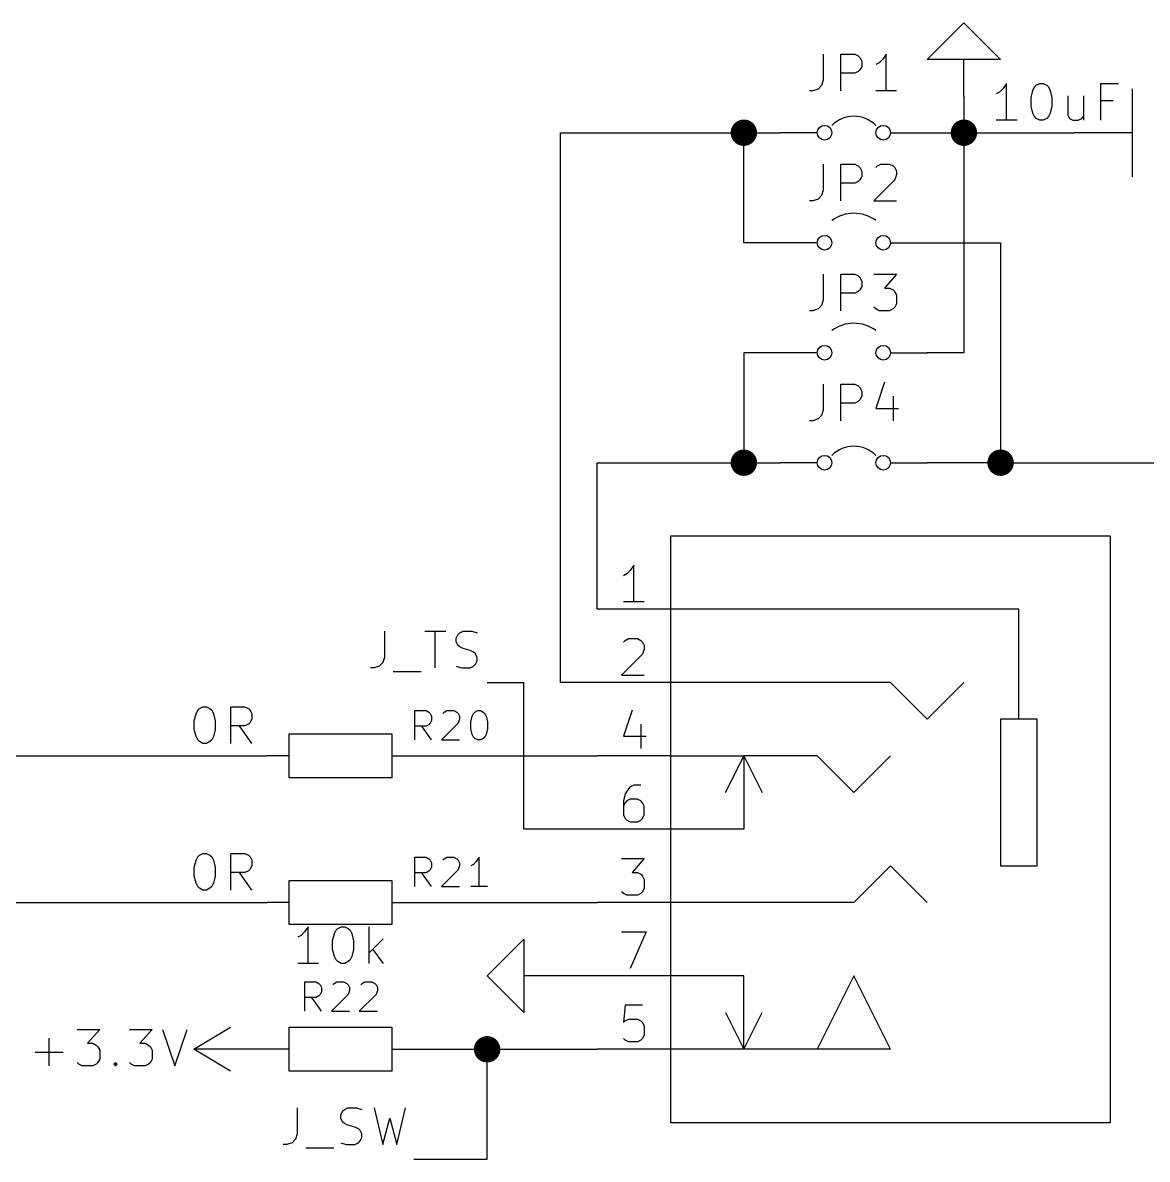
# Model space of a CAD drawing. Header units: inches. Extents: x 0.4 to 16.1, y -11.3 to -0.4.
# Drawn here: x 7.917 to 9.45, y -9.95 to -8.4 of the extents above; entities that cross this region are included whole.
import ezdxf

# ---------------------------------------------------------------- set-up
doc = ezdxf.new("R2010")
doc.units = ezdxf.units.IN
doc.header["$MEASUREMENT"] = 0
for name, color, linetype in [('GREENSIXTYFIVE', 129, 'CONTINUOUS'), ('LIGHTGREEN', 92, 'CONTINUOUS'), ('LIGHTRED', 12, 'CONTINUOUS'), ('RED', 14, 'CONTINUOUS'), ('REDSIX', 19, 'CONTINUOUS'), ('WHITE', 250, 'CONTINUOUS')]:
    doc.layers.add(name, color=color, linetype=linetype)

msp = doc.modelspace()

# ---------------------------------------------------------------- linework, layer by layer
at = {"layer": 'GREENSIXTYFIVE', "linetype": 'CONTINUOUS'}
for p, q in [((9.0083, -8.4428), (9.0083, -8.4785)), ((9.0083, -8.4428), (9.0083, -8.4785)), ((9.0321, -8.4928), (9.0321, -8.4428)), ((9.0321, -8.4428), (9.0512, -8.4428)), ((9.0321, -8.4928), (9.0321, -8.4428)), ((9.0321, -8.4428), (9.0512, -8.4428)), ((9.0512, -8.4428), (9.056, -8.4452)), ((9.0512, -8.4428), (9.056, -8.4452)), ((9.056, -8.4452), (9.0583, -8.4476)), ((9.056, -8.4452), (9.0583, -8.4476)), ((9.094, -8.4428), (9.0893, -8.4499)), ((9.094, -8.4428), (9.0893, -8.4499)), ((9.094, -8.4928), (9.094, -8.4428)), ((9.094, -8.4928), (9.094, -8.4428)), ((9.0583, -8.4476), (9.0607, -8.4523)), ((9.0583, -8.4476), (9.0607, -8.4523)), ((9.0607, -8.4595), (9.0583, -8.4642)), ((9.0607, -8.4595), (9.0583, -8.4642)), ((9.0607, -8.4523), (9.0607, -8.4595)), ((9.0607, -8.4523), (9.0607, -8.4595)), ((9.0845, -8.4547), (9.0798, -8.4571)), ((9.0845, -8.4547), (9.0798, -8.4571)), ((9.0893, -8.4499), (9.0845, -8.4547)), ((9.0893, -8.4499), (9.0845, -8.4547)), ((9.0512, -8.469), (9.0321, -8.469)), ((9.0512, -8.469), (9.0321, -8.469)), ((9.056, -8.4666), (9.0512, -8.469)), ((9.056, -8.4666), (9.0512, -8.469)), ((9.0583, -8.4642), (9.056, -8.4666)), ((9.0583, -8.4642), (9.056, -8.4666)), ((8.994, -8.4928), (8.9893, -8.4928)), ((8.994, -8.4928), (8.9893, -8.4928)), ((9.0012, -8.4904), (8.994, -8.4928)), ((9.0012, -8.4904), (8.994, -8.4928)), ((9.006, -8.4857), (9.0012, -8.4904)), ((9.006, -8.4857), (9.0012, -8.4904)), ((9.0083, -8.4785), (9.006, -8.4857)), ((9.0083, -8.4785), (9.006, -8.4857)), ((9.1083, -8.4928), (9.0798, -8.4928)), ((9.1083, -8.4928), (9.0798, -8.4928)), ((9.2534, -8.4899), (9.2487, -8.4947)), ((9.2534, -8.4899), (9.2487, -8.4947)), ((9.2582, -8.4828), (9.2534, -8.4899)), ((9.2582, -8.4828), (9.2534, -8.4899)), ((9.2582, -8.5328), (9.2582, -8.4828)), ((9.2582, -8.5328), (9.2582, -8.4828)), ((9.2915, -8.5018), (9.2939, -8.4923)), ((9.2915, -8.5018), (9.2939, -8.4923)), ((9.2939, -8.4923), (9.2963, -8.4876)), ((9.2939, -8.4923), (9.2963, -8.4876)), ((9.2963, -8.4876), (9.2987, -8.4852)), ((9.2963, -8.4876), (9.2987, -8.4852)), ((9.2987, -8.4852), (9.3034, -8.4828)), ((9.2987, -8.4852), (9.3034, -8.4828)), ((9.3034, -8.4828), (9.3082, -8.4828)), ((9.3034, -8.4828), (9.3082, -8.4828)), ((9.3082, -8.4828), (9.3129, -8.4852)), ((9.3082, -8.4828), (9.3129, -8.4852)), ((9.3129, -8.4852), (9.3153, -8.4876)), ((9.3129, -8.4852), (9.3153, -8.4876)), ((9.3153, -8.4876), (9.3177, -8.4923)), ((9.3153, -8.4876), (9.3177, -8.4923)), ((9.3177, -8.4923), (9.3201, -8.5018)), ((9.3177, -8.4923), (9.3201, -8.5018)), ((9.3868, -8.5328), (9.3868, -8.4828)), ((9.3868, -8.4828), (9.4106, -8.4828)), ((9.3868, -8.5328), (9.3868, -8.4828)), ((9.3868, -8.4828), (9.4106, -8.4828)), ((9.2487, -8.4947), (9.2439, -8.4971)), ((9.2487, -8.4947), (9.2439, -8.4971)), ((9.2915, -8.5138), (9.2915, -8.5018)), ((9.2915, -8.5138), (9.2915, -8.5018)), ((9.3201, -8.5018), (9.3201, -8.5138)), ((9.3201, -8.5018), (9.3201, -8.5138)), ((9.3415, -8.4995), (9.3415, -8.5257)), ((9.3415, -8.4995), (9.3415, -8.5257)), ((9.3629, -8.4995), (9.3629, -8.5328)), ((9.3629, -8.4995), (9.3629, -8.5328)), ((9.4034, -8.5066), (9.3868, -8.5066)), ((9.4034, -8.5066), (9.3868, -8.5066)), ((9.2939, -8.5233), (9.2915, -8.5138)), ((9.2939, -8.5233), (9.2915, -8.5138)), ((9.2963, -8.528), (9.2939, -8.5233)), ((9.2963, -8.528), (9.2939, -8.5233)), ((9.3177, -8.5233), (9.3153, -8.528)), ((9.3177, -8.5233), (9.3153, -8.528)), ((9.3201, -8.5138), (9.3177, -8.5233)), ((9.3201, -8.5138), (9.3177, -8.5233)), ((9.2725, -8.5328), (9.2439, -8.5328)), ((9.2725, -8.5328), (9.2439, -8.5328)), ((9.2987, -8.5304), (9.2963, -8.528)), ((9.2987, -8.5304), (9.2963, -8.528)), ((9.3034, -8.5328), (9.2987, -8.5304)), ((9.3034, -8.5328), (9.2987, -8.5304)), ((9.3082, -8.5328), (9.3034, -8.5328)), ((9.3082, -8.5328), (9.3034, -8.5328)), ((9.3129, -8.5304), (9.3082, -8.5328)), ((9.3129, -8.5304), (9.3082, -8.5328)), ((9.3153, -8.528), (9.3129, -8.5304)), ((9.3153, -8.528), (9.3129, -8.5304)), ((9.3415, -8.5257), (9.3439, -8.5304)), ((9.3415, -8.5257), (9.3439, -8.5304)), ((9.3439, -8.5304), (9.3487, -8.5328)), ((9.3439, -8.5304), (9.3487, -8.5328)), ((9.3487, -8.5328), (9.3558, -8.5328)), ((9.3487, -8.5328), (9.3558, -8.5328)), ((9.3558, -8.5328), (9.3606, -8.5304)), ((9.3558, -8.5328), (9.3606, -8.5304)), ((9.3606, -8.5304), (9.3629, -8.528)), ((9.3606, -8.5304), (9.3629, -8.528)), ((9.0083, -8.5928), (9.0083, -8.6285)), ((9.0321, -8.6428), (9.0321, -8.5928)), ((9.0321, -8.5928), (9.0512, -8.5928)), ((9.0512, -8.5928), (9.056, -8.5952)), ((9.056, -8.5952), (9.0583, -8.5976)), ((9.0583, -8.5976), (9.0607, -8.6023)), ((9.0607, -8.6023), (9.0607, -8.6095)), ((9.0798, -8.5976), (9.0821, -8.5952)), ((9.0821, -8.5952), (9.0869, -8.5928)), ((9.0869, -8.5928), (9.0988, -8.5928)), ((9.0988, -8.5928), (9.1036, -8.5952)), ((9.1036, -8.5952), (9.106, -8.5976)), ((9.106, -8.5976), (9.1083, -8.6023)), ((9.1083, -8.6023), (9.1083, -8.6071)), ((9.056, -8.6166), (9.0512, -8.619)), ((9.0583, -8.6142), (9.056, -8.6166)), ((9.0607, -8.6095), (9.0583, -8.6142)), ((9.106, -8.6142), (9.0774, -8.6428)), ((9.1083, -8.6071), (9.106, -8.6142)), ((9.0083, -8.6285), (9.006, -8.6357)), ((9.0512, -8.619), (9.0321, -8.619)), ((8.994, -8.6428), (8.9893, -8.6428)), ((9.0012, -8.6404), (8.994, -8.6428)), ((9.006, -8.6357), (9.0012, -8.6404)), ((9.0774, -8.6428), (9.1083, -8.6428)), ((9.0083, -8.7428), (9.0083, -8.7785)), ((9.0321, -8.7928), (9.0321, -8.7428)), ((9.0321, -8.7428), (9.0512, -8.7428)), ((9.0512, -8.7428), (9.056, -8.7452)), ((9.056, -8.7452), (9.0583, -8.7476)), ((9.0583, -8.7476), (9.0607, -8.7523)), ((9.0607, -8.7523), (9.0607, -8.7595)), ((9.0774, -8.7428), (9.1083, -8.7428)), ((9.1083, -8.7428), (9.0917, -8.7619)), ((9.0512, -8.769), (9.0321, -8.769)), ((9.056, -8.7666), (9.0512, -8.769)), ((9.0583, -8.7642), (9.056, -8.7666)), ((9.0607, -8.7595), (9.0583, -8.7642)), ((9.0917, -8.7619), (9.0988, -8.7619)), ((9.0988, -8.7619), (9.1036, -8.7642)), ((9.1036, -8.7642), (9.106, -8.7666)), ((9.106, -8.7666), (9.1083, -8.7714)), ((9.1083, -8.7714), (9.1083, -8.7833)), ((9.006, -8.7857), (9.0012, -8.7904)), ((9.0083, -8.7785), (9.006, -8.7857)), ((9.0798, -8.7904), (9.0774, -8.788)), ((9.106, -8.788), (9.1036, -8.7904)), ((9.1083, -8.7833), (9.106, -8.788)), ((8.994, -8.7928), (8.9893, -8.7928)), ((9.0012, -8.7904), (8.994, -8.7928)), ((9.0845, -8.7928), (9.0798, -8.7904)), ((9.0988, -8.7928), (9.0845, -8.7928)), ((9.1036, -8.7904), (9.0988, -8.7928)), ((9.0083, -8.8928), (9.0083, -8.9285)), ((9.0321, -8.9428), (9.0321, -8.8928)), ((9.0321, -8.8928), (9.0512, -8.8928)), ((9.0512, -8.8928), (9.056, -8.8952)), ((9.056, -8.8952), (9.0583, -8.8976)), ((9.0917, -8.8904), (9.0798, -8.9261)), ((9.0583, -8.8976), (9.0607, -8.9023)), ((9.0607, -8.9095), (9.0583, -8.9142)), ((9.0607, -8.9023), (9.0607, -8.9095)), ((9.1036, -8.9095), (9.1036, -8.9428)), ((9.0512, -8.919), (9.0321, -8.919)), ((9.056, -8.9166), (9.0512, -8.919)), ((9.0583, -8.9142), (9.056, -8.9166)), ((9.0798, -8.9261), (9.1107, -8.9261)), ((8.994, -8.9428), (8.9893, -8.9428)), ((9.0012, -8.9404), (8.994, -8.9428)), ((9.006, -8.9357), (9.0012, -8.9404)), ((9.0083, -8.9285), (9.006, -8.9357)), ((8.1507, -9.3519), (8.1531, -9.3423)), ((8.1531, -9.3423), (8.1555, -9.3376)), ((8.1555, -9.3376), (8.1579, -9.3352)), ((8.1579, -9.3352), (8.1626, -9.3328)), ((8.1626, -9.3328), (8.1674, -9.3328)), ((8.1674, -9.3328), (8.1721, -9.3352)), ((8.1721, -9.3352), (8.1745, -9.3376)), ((8.1745, -9.3376), (8.1769, -9.3423)), ((8.1769, -9.3423), (8.1793, -9.3519)), ((8.2007, -9.3828), (8.2007, -9.3328)), ((8.2007, -9.3328), (8.2198, -9.3328)), ((8.2198, -9.3328), (8.2245, -9.3352)), ((8.2245, -9.3352), (8.2269, -9.3376)), ((8.2269, -9.3376), (8.2293, -9.3423)), ((8.2293, -9.3423), (8.2293, -9.3495)), ((8.4514, -9.3782), (8.4514, -9.3382)), ((8.4514, -9.3382), (8.4667, -9.3382)), ((8.4667, -9.3382), (8.4705, -9.3401)), ((8.4705, -9.3401), (8.4724, -9.3421)), ((8.4724, -9.3421), (8.4743, -9.3459)), ((8.4743, -9.3459), (8.4743, -9.3516)), ((8.4895, -9.3421), (8.4914, -9.3401)), ((8.4914, -9.3401), (8.4952, -9.3382)), ((8.4952, -9.3382), (8.5048, -9.3382)), ((8.5048, -9.3382), (8.5086, -9.3401)), ((8.5086, -9.3401), (8.5105, -9.3421)), ((8.5105, -9.3421), (8.5124, -9.3459)), ((8.5124, -9.3459), (8.5124, -9.3497)), ((8.5276, -9.3535), (8.5295, -9.3459)), ((8.5295, -9.3459), (8.5314, -9.3421)), ((8.5314, -9.3421), (8.5333, -9.3401)), ((8.5333, -9.3401), (8.5371, -9.3382)), ((8.5371, -9.3382), (8.5409, -9.3382)), ((8.5409, -9.3382), (8.5448, -9.3401)), ((8.5448, -9.3401), (8.5467, -9.3421)), ((8.5467, -9.3421), (8.5486, -9.3459)), ((8.5486, -9.3459), (8.5505, -9.3535)), ((8.1507, -9.3638), (8.1507, -9.3519)), ((8.1793, -9.3519), (8.1793, -9.3638)), ((8.2198, -9.359), (8.2007, -9.359)), ((8.2293, -9.3828), (8.2126, -9.359)), ((8.2245, -9.3566), (8.2198, -9.359)), ((8.2269, -9.3542), (8.2245, -9.3566)), ((8.2293, -9.3495), (8.2269, -9.3542)), ((8.4667, -9.3592), (8.4514, -9.3592)), ((8.4743, -9.3782), (8.461, -9.3592)), ((8.4705, -9.3573), (8.4667, -9.3592)), ((8.4724, -9.3554), (8.4705, -9.3573)), ((8.4743, -9.3516), (8.4724, -9.3554)), ((8.5105, -9.3554), (8.4876, -9.3782)), ((8.5124, -9.3497), (8.5105, -9.3554)), ((8.5276, -9.363), (8.5276, -9.3535)), ((8.5505, -9.3535), (8.5505, -9.363)), ((8.1531, -9.3733), (8.1507, -9.3638)), ((8.1555, -9.378), (8.1531, -9.3733)), ((8.1769, -9.3733), (8.1745, -9.378)), ((8.1793, -9.3638), (8.1769, -9.3733)), ((8.5295, -9.3706), (8.5276, -9.363)), ((8.5314, -9.3744), (8.5295, -9.3706)), ((8.5333, -9.3763), (8.5314, -9.3744)), ((8.5371, -9.3782), (8.5333, -9.3763)), ((8.5448, -9.3763), (8.5409, -9.3782)), ((8.5467, -9.3744), (8.5448, -9.3763)), ((8.5486, -9.3706), (8.5467, -9.3744)), ((8.5505, -9.363), (8.5486, -9.3706)), ((8.1579, -9.3804), (8.1555, -9.378)), ((8.1626, -9.3828), (8.1579, -9.3804)), ((8.1674, -9.3828), (8.1626, -9.3828)), ((8.1721, -9.3804), (8.1674, -9.3828)), ((8.1745, -9.378), (8.1721, -9.3804)), ((8.4876, -9.3782), (8.5124, -9.3782)), ((8.5409, -9.3782), (8.5371, -9.3782)), ((8.1507, -9.5519), (8.1531, -9.5423)), ((8.1507, -9.5519), (8.1531, -9.5423)), ((8.1531, -9.5423), (8.1555, -9.5376)), ((8.1531, -9.5423), (8.1555, -9.5376)), ((8.1555, -9.5376), (8.1579, -9.5352)), ((8.1555, -9.5376), (8.1579, -9.5352)), ((8.1579, -9.5352), (8.1626, -9.5328)), ((8.1579, -9.5352), (8.1626, -9.5328)), ((8.1626, -9.5328), (8.1674, -9.5328)), ((8.1626, -9.5328), (8.1674, -9.5328)), ((8.1674, -9.5328), (8.1721, -9.5352)), ((8.1674, -9.5328), (8.1721, -9.5352)), ((8.1721, -9.5352), (8.1745, -9.5376)), ((8.1721, -9.5352), (8.1745, -9.5376)), ((8.1745, -9.5376), (8.1769, -9.5423)), ((8.1745, -9.5376), (8.1769, -9.5423)), ((8.1769, -9.5423), (8.1793, -9.5519)), ((8.1769, -9.5423), (8.1793, -9.5519)), ((8.2007, -9.5828), (8.2007, -9.5328)), ((8.2007, -9.5328), (8.2198, -9.5328)), ((8.2007, -9.5828), (8.2007, -9.5328)), ((8.2007, -9.5328), (8.2198, -9.5328)), ((8.2198, -9.5328), (8.2245, -9.5352)), ((8.2198, -9.5328), (8.2245, -9.5352)), ((8.2245, -9.5352), (8.2269, -9.5376)), ((8.2245, -9.5352), (8.2269, -9.5376)), ((8.2269, -9.5376), (8.2293, -9.5423)), ((8.2269, -9.5376), (8.2293, -9.5423)), ((8.2293, -9.5423), (8.2293, -9.5495)), ((8.2293, -9.5423), (8.2293, -9.5495)), ((8.4514, -9.5782), (8.4514, -9.5382)), ((8.4514, -9.5382), (8.4667, -9.5382)), ((8.4514, -9.5782), (8.4514, -9.5382)), ((8.4514, -9.5382), (8.4667, -9.5382)), ((8.4667, -9.5382), (8.4705, -9.5401)), ((8.4667, -9.5382), (8.4705, -9.5401)), ((8.4705, -9.5401), (8.4724, -9.5421)), ((8.4705, -9.5401), (8.4724, -9.5421)), ((8.4724, -9.5421), (8.4743, -9.5459)), ((8.4724, -9.5421), (8.4743, -9.5459)), ((8.4743, -9.5459), (8.4743, -9.5516)), ((8.4743, -9.5459), (8.4743, -9.5516)), ((8.4895, -9.5421), (8.4914, -9.5401)), ((8.4895, -9.5421), (8.4914, -9.5401)), ((8.4914, -9.5401), (8.4952, -9.5382)), ((8.4914, -9.5401), (8.4952, -9.5382)), ((8.4952, -9.5382), (8.5048, -9.5382)), ((8.4952, -9.5382), (8.5048, -9.5382)), ((8.5048, -9.5382), (8.5086, -9.5401)), ((8.5048, -9.5382), (8.5086, -9.5401)), ((8.5086, -9.5401), (8.5105, -9.5421)), ((8.5086, -9.5401), (8.5105, -9.5421)), ((8.5105, -9.5421), (8.5124, -9.5459)), ((8.5105, -9.5421), (8.5124, -9.5459)), ((8.5124, -9.5459), (8.5124, -9.5497)), ((8.5124, -9.5459), (8.5124, -9.5497)), ((8.5314, -9.5478), (8.5276, -9.5497)), ((8.5314, -9.5478), (8.5276, -9.5497)), ((8.5352, -9.544), (8.5314, -9.5478)), ((8.5352, -9.544), (8.5314, -9.5478)), ((8.539, -9.5382), (8.5352, -9.544)), ((8.539, -9.5382), (8.5352, -9.544)), ((8.539, -9.5782), (8.539, -9.5382)), ((8.539, -9.5782), (8.539, -9.5382)), ((8.1507, -9.5638), (8.1507, -9.5519)), ((8.1507, -9.5638), (8.1507, -9.5519)), ((8.1793, -9.5519), (8.1793, -9.5638)), ((8.1793, -9.5519), (8.1793, -9.5638)), ((8.2198, -9.559), (8.2007, -9.559)), ((8.2198, -9.559), (8.2007, -9.559)), ((8.2293, -9.5828), (8.2126, -9.559)), ((8.2293, -9.5828), (8.2126, -9.559)), ((8.2245, -9.5566), (8.2198, -9.559)), ((8.2245, -9.5566), (8.2198, -9.559)), ((8.2269, -9.5542), (8.2245, -9.5566)), ((8.2269, -9.5542), (8.2245, -9.5566)), ((8.2293, -9.5495), (8.2269, -9.5542)), ((8.2293, -9.5495), (8.2269, -9.5542)), ((8.4667, -9.5592), (8.4514, -9.5592)), ((8.4667, -9.5592), (8.4514, -9.5592)), ((8.4743, -9.5782), (8.461, -9.5592)), ((8.4743, -9.5782), (8.461, -9.5592)), ((8.4705, -9.5573), (8.4667, -9.5592)), ((8.4705, -9.5573), (8.4667, -9.5592)), ((8.4724, -9.5554), (8.4705, -9.5573)), ((8.4724, -9.5554), (8.4705, -9.5573)), ((8.4743, -9.5516), (8.4724, -9.5554)), ((8.4743, -9.5516), (8.4724, -9.5554)), ((8.5105, -9.5554), (8.4876, -9.5782)), ((8.5105, -9.5554), (8.4876, -9.5782)), ((8.5124, -9.5497), (8.5105, -9.5554)), ((8.5124, -9.5497), (8.5105, -9.5554)), ((8.1531, -9.5733), (8.1507, -9.5638)), ((8.1531, -9.5733), (8.1507, -9.5638)), ((8.1555, -9.578), (8.1531, -9.5733)), ((8.1555, -9.578), (8.1531, -9.5733)), ((8.1579, -9.5804), (8.1555, -9.578)), ((8.1579, -9.5804), (8.1555, -9.578)), ((8.1745, -9.578), (8.1721, -9.5804)), ((8.1745, -9.578), (8.1721, -9.5804)), ((8.1769, -9.5733), (8.1745, -9.578)), ((8.1769, -9.5733), (8.1745, -9.578)), ((8.1793, -9.5638), (8.1769, -9.5733)), ((8.1793, -9.5638), (8.1769, -9.5733)), ((8.4876, -9.5782), (8.5124, -9.5782)), ((8.4876, -9.5782), (8.5124, -9.5782)), ((8.5505, -9.5782), (8.5276, -9.5782)), ((8.5505, -9.5782), (8.5276, -9.5782)), ((8.1626, -9.5828), (8.1579, -9.5804)), ((8.1626, -9.5828), (8.1579, -9.5804)), ((8.1674, -9.5828), (8.1626, -9.5828)), ((8.1674, -9.5828), (8.1626, -9.5828)), ((8.1721, -9.5804), (8.1674, -9.5828)), ((8.1721, -9.5804), (8.1674, -9.5828)), ((8.3012, -9.6399), (8.2964, -9.6447)), ((8.3012, -9.6399), (8.2964, -9.6447)), ((8.306, -9.6328), (8.3012, -9.6399)), ((8.306, -9.6328), (8.3012, -9.6399)), ((8.306, -9.6828), (8.306, -9.6328)), ((8.306, -9.6828), (8.306, -9.6328)), ((8.3417, -9.6423), (8.344, -9.6376)), ((8.3417, -9.6423), (8.344, -9.6376)), ((8.344, -9.6376), (8.3464, -9.6352)), ((8.344, -9.6376), (8.3464, -9.6352)), ((8.3464, -9.6352), (8.3512, -9.6328)), ((8.3464, -9.6352), (8.3512, -9.6328)), ((8.3512, -9.6328), (8.356, -9.6328)), ((8.3512, -9.6328), (8.356, -9.6328)), ((8.356, -9.6328), (8.3607, -9.6352)), ((8.356, -9.6328), (8.3607, -9.6352)), ((8.3607, -9.6352), (8.3631, -9.6376)), ((8.3607, -9.6352), (8.3631, -9.6376)), ((8.3631, -9.6376), (8.3655, -9.6423)), ((8.3631, -9.6376), (8.3655, -9.6423)), ((8.3893, -9.6828), (8.3893, -9.6328)), ((8.3893, -9.6828), (8.3893, -9.6328)), ((8.2964, -9.6447), (8.2917, -9.6471)), ((8.2964, -9.6447), (8.2917, -9.6471)), ((8.3393, -9.6519), (8.3417, -9.6423)), ((8.3393, -9.6519), (8.3417, -9.6423)), ((8.3393, -9.6638), (8.3393, -9.6519)), ((8.3393, -9.6638), (8.3393, -9.6519)), ((8.3655, -9.6423), (8.3679, -9.6519)), ((8.3655, -9.6423), (8.3679, -9.6519)), ((8.3679, -9.6519), (8.3679, -9.6638)), ((8.3679, -9.6519), (8.3679, -9.6638)), ((8.4083, -9.6495), (8.3893, -9.6685)), ((8.4083, -9.6495), (8.3893, -9.6685)), ((8.3417, -9.6733), (8.3393, -9.6638)), ((8.3417, -9.6733), (8.3393, -9.6638)), ((8.3679, -9.6638), (8.3655, -9.6733)), ((8.3679, -9.6638), (8.3655, -9.6733)), ((8.394, -9.6638), (8.4083, -9.6828)), ((8.394, -9.6638), (8.4083, -9.6828)), ((8.3202, -9.6828), (8.2917, -9.6828)), ((8.3202, -9.6828), (8.2917, -9.6828)), ((8.344, -9.678), (8.3417, -9.6733)), ((8.344, -9.678), (8.3417, -9.6733)), ((8.3464, -9.6804), (8.344, -9.678)), ((8.3464, -9.6804), (8.344, -9.678)), ((8.3512, -9.6828), (8.3464, -9.6804)), ((8.3512, -9.6828), (8.3464, -9.6804)), ((8.356, -9.6828), (8.3512, -9.6828)), ((8.356, -9.6828), (8.3512, -9.6828)), ((8.3607, -9.6804), (8.356, -9.6828)), ((8.3607, -9.6804), (8.356, -9.6828)), ((8.3631, -9.678), (8.3607, -9.6804)), ((8.3631, -9.678), (8.3607, -9.6804)), ((8.3655, -9.6733), (8.3631, -9.678)), ((8.3655, -9.6733), (8.3631, -9.678)), ((8.3014, -9.7482), (8.3014, -9.7082)), ((8.3014, -9.7082), (8.3167, -9.7082)), ((8.3014, -9.7482), (8.3014, -9.7082)), ((8.3014, -9.7082), (8.3167, -9.7082)), ((8.3167, -9.7082), (8.3205, -9.7101)), ((8.3167, -9.7082), (8.3205, -9.7101)), ((8.3205, -9.7101), (8.3224, -9.7121)), ((8.3205, -9.7101), (8.3224, -9.7121)), ((8.3224, -9.7121), (8.3243, -9.7159)), ((8.3224, -9.7121), (8.3243, -9.7159)), ((8.3243, -9.7159), (8.3243, -9.7216)), ((8.3243, -9.7159), (8.3243, -9.7216)), ((8.3395, -9.7121), (8.3414, -9.7101)), ((8.3395, -9.7121), (8.3414, -9.7101)), ((8.3414, -9.7101), (8.3452, -9.7082)), ((8.3414, -9.7101), (8.3452, -9.7082)), ((8.3452, -9.7082), (8.3548, -9.7082)), ((8.3452, -9.7082), (8.3548, -9.7082)), ((8.3548, -9.7082), (8.3586, -9.7101)), ((8.3548, -9.7082), (8.3586, -9.7101)), ((8.3586, -9.7101), (8.3605, -9.7121)), ((8.3586, -9.7101), (8.3605, -9.7121)), ((8.3605, -9.7121), (8.3624, -9.7159)), ((8.3605, -9.7121), (8.3624, -9.7159)), ((8.3624, -9.7159), (8.3624, -9.7197)), ((8.3624, -9.7159), (8.3624, -9.7197)), ((8.3776, -9.7121), (8.3795, -9.7101)), ((8.3776, -9.7121), (8.3795, -9.7101)), ((8.3795, -9.7101), (8.3833, -9.7082)), ((8.3795, -9.7101), (8.3833, -9.7082)), ((8.3833, -9.7082), (8.3929, -9.7082)), ((8.3833, -9.7082), (8.3929, -9.7082)), ((8.3929, -9.7082), (8.3967, -9.7101)), ((8.3929, -9.7082), (8.3967, -9.7101)), ((8.3967, -9.7101), (8.3986, -9.7121)), ((8.3967, -9.7101), (8.3986, -9.7121)), ((8.3986, -9.7121), (8.4005, -9.7159)), ((8.3986, -9.7121), (8.4005, -9.7159)), ((8.4005, -9.7159), (8.4005, -9.7197)), ((8.4005, -9.7159), (8.4005, -9.7197)), ((8.3167, -9.7292), (8.3014, -9.7292)), ((8.3167, -9.7292), (8.3014, -9.7292)), ((8.3243, -9.7482), (8.311, -9.7292)), ((8.3243, -9.7482), (8.311, -9.7292)), ((8.3205, -9.7273), (8.3167, -9.7292)), ((8.3205, -9.7273), (8.3167, -9.7292)), ((8.3224, -9.7254), (8.3205, -9.7273)), ((8.3224, -9.7254), (8.3205, -9.7273)), ((8.3243, -9.7216), (8.3224, -9.7254)), ((8.3243, -9.7216), (8.3224, -9.7254)), ((8.3605, -9.7254), (8.3376, -9.7482)), ((8.3605, -9.7254), (8.3376, -9.7482)), ((8.3624, -9.7197), (8.3605, -9.7254)), ((8.3624, -9.7197), (8.3605, -9.7254)), ((8.3986, -9.7254), (8.3757, -9.7482)), ((8.3986, -9.7254), (8.3757, -9.7482)), ((8.4005, -9.7197), (8.3986, -9.7254)), ((8.4005, -9.7197), (8.3986, -9.7254)), ((8.3376, -9.7482), (8.3624, -9.7482)), ((8.3376, -9.7482), (8.3624, -9.7482)), ((8.3757, -9.7482), (8.4005, -9.7482)), ((8.3757, -9.7482), (8.4005, -9.7482)), ((7.9909, -9.7728), (8.0218, -9.7728)), ((7.9909, -9.7728), (8.0218, -9.7728)), ((8.0218, -9.7728), (8.0051, -9.7918)), ((8.0218, -9.7728), (8.0051, -9.7918)), ((8.0623, -9.7728), (8.0932, -9.7728)), ((8.0623, -9.7728), (8.0932, -9.7728)), ((8.0932, -9.7728), (8.0766, -9.7918)), ((8.0932, -9.7728), (8.0766, -9.7918)), ((8.1075, -9.7728), (8.1242, -9.8228)), ((8.1075, -9.7728), (8.1242, -9.8228)), ((8.1242, -9.8228), (8.1409, -9.7728)), ((8.1242, -9.8228), (8.1409, -9.7728)), ((7.9528, -9.8228), (7.9528, -9.7847)), ((7.9528, -9.8228), (7.9528, -9.7847)), ((8.0051, -9.7918), (8.0123, -9.7918)), ((8.0051, -9.7918), (8.0123, -9.7918)), ((8.0123, -9.7918), (8.017, -9.7942)), ((8.0123, -9.7918), (8.017, -9.7942)), ((8.017, -9.7942), (8.0194, -9.7966)), ((8.017, -9.7942), (8.0194, -9.7966)), ((8.0766, -9.7918), (8.0837, -9.7918)), ((8.0766, -9.7918), (8.0837, -9.7918)), ((8.0837, -9.7918), (8.0885, -9.7942)), ((8.0837, -9.7918), (8.0885, -9.7942)), ((8.0885, -9.7942), (8.0909, -9.7966)), ((8.0885, -9.7942), (8.0909, -9.7966)), ((7.9337, -9.8038), (7.9718, -9.8038)), ((7.9337, -9.8038), (7.9718, -9.8038)), ((8.0194, -9.7966), (8.0218, -9.8014)), ((8.0194, -9.7966), (8.0218, -9.8014)), ((8.0218, -9.8014), (8.0218, -9.8133)), ((8.0218, -9.8014), (8.0218, -9.8133)), ((8.0909, -9.7966), (8.0932, -9.8014)), ((8.0909, -9.7966), (8.0932, -9.8014)), ((8.0932, -9.8014), (8.0932, -9.8133)), ((8.0932, -9.8014), (8.0932, -9.8133)), ((7.9932, -9.8204), (7.9909, -9.818)), ((7.9932, -9.8204), (7.9909, -9.818)), ((7.998, -9.8228), (7.9932, -9.8204)), ((7.998, -9.8228), (7.9932, -9.8204)), ((8.0123, -9.8228), (7.998, -9.8228)), ((8.0123, -9.8228), (7.998, -9.8228)), ((8.017, -9.8204), (8.0123, -9.8228)), ((8.017, -9.8204), (8.0123, -9.8228)), ((8.0194, -9.818), (8.017, -9.8204)), ((8.0194, -9.818), (8.017, -9.8204)), ((8.0218, -9.8133), (8.0194, -9.818)), ((8.0218, -9.8133), (8.0194, -9.818)), ((8.0409, -9.8204), (8.0432, -9.818)), ((8.0409, -9.8204), (8.0432, -9.818)), ((8.0432, -9.8228), (8.0409, -9.8204)), ((8.0432, -9.8228), (8.0409, -9.8204)), ((8.0432, -9.818), (8.0456, -9.8204)), ((8.0432, -9.818), (8.0432, -9.8228)), ((8.0432, -9.818), (8.0456, -9.8204)), ((8.0432, -9.818), (8.0432, -9.8228)), ((8.0456, -9.8204), (8.0432, -9.8228)), ((8.0456, -9.8204), (8.0432, -9.8228)), ((8.0647, -9.8204), (8.0623, -9.818)), ((8.0647, -9.8204), (8.0623, -9.818)), ((8.0694, -9.8228), (8.0647, -9.8204)), ((8.0694, -9.8228), (8.0647, -9.8204)), ((8.0837, -9.8228), (8.0694, -9.8228)), ((8.0837, -9.8228), (8.0694, -9.8228)), ((8.0885, -9.8204), (8.0837, -9.8228)), ((8.0885, -9.8204), (8.0837, -9.8228)), ((8.0909, -9.818), (8.0885, -9.8204)), ((8.0909, -9.818), (8.0885, -9.8204)), ((8.0932, -9.8133), (8.0909, -9.818)), ((8.0932, -9.8133), (8.0909, -9.818))]:
    msp.add_line(p, q, dxfattribs=at)
at = {"layer": 'LIGHTGREEN', "linetype": 'CONTINUOUS'}
for p, q in [((9.2, -8.5), (9.2, -8.55)), ((8.65, -9.3), (8.65, -8.55)), ((8.65, -8.55), (8.9, -8.55)), ((8.9, -8.55), (8.95, -8.55)), ((8.9, -8.7), (8.9, -8.55)), ((9.15, -8.55), (9.2, -8.55)), ((9.2, -8.55), (9.2, -8.85)), ((9.2, -8.55), (9.35, -8.55)), ((8.95, -8.7), (8.9, -8.7)), ((9.15, -8.7), (9.25, -8.7)), ((9.25, -8.7), (9.25, -9)), ((8.9, -8.85), (8.9, -9)), ((8.95, -8.85), (8.9, -8.85)), ((9.2, -8.85), (9.15, -8.85)), ((8.7, -9.2), (8.7, -9)), ((8.7, -9), (8.9, -9)), ((8.9, -9), (8.95, -9)), ((9.25, -9), (9.15, -9)), ((9.25, -9), (9.65, -9)), ((8.55, -9.3), (8.6, -9.3)), ((8.6, -9.5), (8.6, -9.3)), ((8.7, -9.3), (8.65, -9.3)), ((7.85, -9.4), (8.25, -9.4)), ((8.45, -9.4), (8.7, -9.4)), ((8.7, -9.5), (8.6, -9.5)), ((7.55, -9.6), (8.25, -9.6)), ((8.45, -9.6), (8.7, -9.6)), ((8.7, -9.7), (8.65, -9.7)), ((8.45, -9.8), (8.55, -9.8)), ((8.55, -9.95), (8.55, -9.8)), ((8.55, -9.8), (8.7, -9.8)), ((8.45, -9.95), (8.55, -9.95))]:
    msp.add_line(p, q, dxfattribs=at)
at = {"layer": 'LIGHTGREEN', "const_width": 0.018}
for points in [[(8.891, -8.55, 1), (8.909, -8.55, 1)], [(9.191, -8.55, 1), (9.209, -8.55, 1)], [(8.891, -9, 1), (8.909, -9, 1)], [(9.241, -9, 1), (9.259, -9, 1)], [(8.541, -9.8, 1), (8.559, -9.8, 1)]]:
    msp.add_lwpolyline(points, format="xyb", close=True, dxfattribs=at)
at = {"layer": 'LIGHTRED', "linetype": 'CONTINUOUS'}
for p, q in [((8.75, -9.1399), (8.7452, -9.147)), ((8.75, -9.1899), (8.75, -9.1399)), ((8.7405, -9.1518), (8.7357, -9.1542)), ((8.7452, -9.147), (8.7405, -9.1518)), ((8.7643, -9.1899), (8.7357, -9.1899)), ((8.7357, -9.2446), (8.7381, -9.2423)), ((8.7381, -9.2423), (8.7429, -9.2399)), ((8.7429, -9.2399), (8.7548, -9.2399)), ((8.7548, -9.2399), (8.7595, -9.2423)), ((8.7595, -9.2423), (8.7619, -9.2446)), ((8.7619, -9.2446), (8.7643, -9.2494)), ((8.7643, -9.2494), (8.7643, -9.2542)), ((8.7619, -9.2613), (8.7333, -9.2899)), ((8.7643, -9.2542), (8.7619, -9.2613)), ((8.7333, -9.2899), (8.7643, -9.2899)), ((8.7476, -9.3375), (8.7357, -9.3732)), ((8.7595, -9.3565), (8.7595, -9.3899)), ((8.7357, -9.3732), (8.7667, -9.3732)), ((8.7381, -9.4518), (8.7357, -9.4613)), ((8.7429, -9.4446), (8.7381, -9.4518)), ((8.7452, -9.4423), (8.7429, -9.4446)), ((8.75, -9.4399), (8.7452, -9.4423)), ((8.7595, -9.4399), (8.75, -9.4399)), ((8.7357, -9.4613), (8.7357, -9.4804)), ((8.7381, -9.4637), (8.7357, -9.4684)), ((8.7405, -9.4613), (8.7381, -9.4637)), ((8.7452, -9.4589), (8.7405, -9.4613)), ((8.7548, -9.4589), (8.7452, -9.4589)), ((8.7595, -9.4613), (8.7548, -9.4589)), ((8.7619, -9.4637), (8.7595, -9.4613)), ((8.7643, -9.4684), (8.7619, -9.4637)), ((8.7643, -9.4804), (8.7643, -9.4684)), ((8.7357, -9.4804), (8.7381, -9.4851)), ((8.7381, -9.4851), (8.7405, -9.4875)), ((8.7595, -9.4875), (8.7619, -9.4851)), ((8.7619, -9.4851), (8.7643, -9.4804)), ((8.7405, -9.4875), (8.7452, -9.4899)), ((8.7452, -9.4899), (8.7548, -9.4899)), ((8.7548, -9.4899), (8.7595, -9.4875)), ((8.7333, -9.5399), (8.7643, -9.5399)), ((8.7643, -9.5399), (8.7476, -9.5589)), ((8.7476, -9.5589), (8.7548, -9.5589)), ((8.7548, -9.5589), (8.7595, -9.5613)), ((8.7595, -9.5613), (8.7619, -9.5637)), ((8.7619, -9.5637), (8.7643, -9.5684)), ((8.7643, -9.5684), (8.7643, -9.5804)), ((8.7357, -9.5875), (8.7333, -9.5851)), ((8.7405, -9.5899), (8.7357, -9.5875)), ((8.7548, -9.5899), (8.7405, -9.5899)), ((8.7595, -9.5875), (8.7548, -9.5899)), ((8.7619, -9.5851), (8.7595, -9.5875)), ((8.7643, -9.5804), (8.7619, -9.5851)), ((8.7333, -9.6399), (8.7667, -9.6399)), ((8.7667, -9.6399), (8.7452, -9.6899)), ((8.7381, -9.7399), (8.7357, -9.7637)), ((8.7619, -9.7399), (8.7381, -9.7399)), ((8.7357, -9.7637), (8.7381, -9.7613)), ((8.7381, -9.7613), (8.7429, -9.7589)), ((8.7429, -9.7589), (8.7548, -9.7589)), ((8.7548, -9.7589), (8.7595, -9.7613)), ((8.7595, -9.7613), (8.7619, -9.7637)), ((8.7619, -9.7637), (8.7643, -9.7684)), ((8.7643, -9.7804), (8.7619, -9.7851)), ((8.7643, -9.7684), (8.7643, -9.7804)), ((8.7381, -9.7875), (8.7357, -9.7851)), ((8.7429, -9.7899), (8.7381, -9.7875)), ((8.7548, -9.7899), (8.7429, -9.7899)), ((8.7595, -9.7875), (8.7548, -9.7899)), ((8.7619, -9.7851), (8.7595, -9.7875))]:
    msp.add_line(p, q, dxfattribs=at)
at = {"layer": 'RED', "linetype": 'CONTINUOUS'}
for p, q in [((9.15, -8.45), (9.2, -8.4)), ((9.2, -8.4), (9.25, -8.45)), ((9.2, -8.45), (9.15, -8.45)), ((9.2, -8.5), (9.2, -8.45)), ((9.25, -8.45), (9.2, -8.45)), ((9.43, -8.61), (9.43, -8.49)), ((9, -8.55), (8.95, -8.55)), ((9, -8.55), (8.95, -8.55)), ((9.1, -8.55), (9.15, -8.55)), ((9.1, -8.55), (9.15, -8.55)), ((9.43, -8.55), (9.35, -8.55)), ((9.43, -8.55), (9.35, -8.55)), ((9, -8.7), (8.95, -8.7)), ((9.1, -8.7), (9.15, -8.7)), ((9, -8.85), (8.95, -8.85)), ((9.1, -8.85), (9.15, -8.85)), ((9, -9), (8.95, -9)), ((9.1, -9), (9.15, -9)), ((9.4, -9.1), (8.8, -9.1)), ((8.8, -9.1), (8.8, -9.9)), ((9.4, -9.9), (9.4, -9.1)), ((8.8, -9.2), (8.7, -9.2)), ((9.275, -9.2), (8.8, -9.2)), ((9.275, -9.35), (9.275, -9.2)), ((8.8, -9.3), (8.7, -9.3)), ((9.1, -9.3), (8.8, -9.3)), ((9.15, -9.35), (9.1, -9.3)), ((9.2, -9.3), (9.15, -9.35)), ((9.3, -9.35), (9.25, -9.35)), ((9.25, -9.35), (9.25, -9.55)), ((9.3, -9.55), (9.3, -9.35)), ((8.28, -9.43), (8.28, -9.37)), ((8.28, -9.37), (8.42, -9.37)), ((8.42, -9.37), (8.42, -9.43)), ((8.28, -9.4), (8.25, -9.4)), ((8.42, -9.4), (8.45, -9.4)), ((8.8, -9.4), (8.7, -9.4)), ((8.8, -9.4), (8.9, -9.4)), ((8.9, -9.4), (8.875, -9.45)), ((8.875, -9.45), (8.9, -9.4)), ((9, -9.4), (8.9, -9.4)), ((8.9, -9.4), (8.9, -9.5)), ((8.9, -9.4), (8.925, -9.45)), ((9.05, -9.45), (9, -9.4)), ((9.1, -9.4), (9.05, -9.45)), ((8.42, -9.43), (8.28, -9.43)), ((8.8, -9.5), (8.7, -9.5)), ((8.9, -9.5), (8.8, -9.5)), ((9.1, -9.55), (9.05, -9.6)), ((9.15, -9.6), (9.1, -9.55)), ((9.25, -9.55), (9.3, -9.55)), ((8.28, -9.63), (8.28, -9.57)), ((8.28, -9.57), (8.42, -9.57)), ((8.42, -9.57), (8.42, -9.63)), ((8.28, -9.6), (8.25, -9.6)), ((8.28, -9.6), (8.25, -9.6)), ((8.42, -9.6), (8.45, -9.6)), ((8.42, -9.6), (8.45, -9.6)), ((8.8, -9.6), (8.7, -9.6)), ((9.05, -9.6), (8.8, -9.6)), ((8.42, -9.63), (8.28, -9.63)), ((8.55, -9.7), (8.6, -9.65)), ((8.6, -9.65), (8.6, -9.7)), ((8.6, -9.75), (8.55, -9.7)), ((8.65, -9.7), (8.6, -9.7)), ((8.6, -9.7), (8.6, -9.75)), ((8.8, -9.7), (8.7, -9.7)), ((8.9, -9.7), (8.8, -9.7)), ((8.9, -9.8), (8.9, -9.7)), ((9.05, -9.7), (9, -9.8)), ((9.1, -9.8), (9.05, -9.7)), ((8.875, -9.75), (8.9, -9.8)), ((8.9, -9.8), (8.925, -9.75)), ((8.15, -9.8), (8.2, -9.77)), ((8.28, -9.83), (8.28, -9.77)), ((8.28, -9.77), (8.42, -9.77)), ((8.42, -9.77), (8.42, -9.83)), ((8.2, -9.83), (8.15, -9.8)), ((8.25, -9.8), (8.15, -9.8)), ((8.28, -9.8), (8.25, -9.8)), ((8.28, -9.8), (8.25, -9.8)), ((8.42, -9.8), (8.45, -9.8)), ((8.42, -9.8), (8.45, -9.8)), ((8.8, -9.8), (8.7, -9.8)), ((9.1, -9.8), (8.8, -9.8)), ((8.42, -9.83), (8.28, -9.83)), ((8.8, -9.9), (9.4, -9.9))]:
    msp.add_line(p, q, dxfattribs=at)
at = {"layer": 'RED'}
for centre in [(9.01, -8.55), (9.09, -8.55), (9.01, -8.7), (9.09, -8.7), (9.01, -8.85), (9.09, -8.85), (9.01, -9), (9.09, -9)]:
    msp.add_circle(centre, 0.01, dxfattribs=at)
for centre, radius, start, end in [((9.05, -8.57), 0.0424, 45.0039, 134.9961), ((9.05, -8.71), 0.0501, 53.2249, 126.7751), ((9.05, -8.86), 0.0501, 53.2249, 126.7751), ((9.05, -9.02), 0.0424, 45.0039, 134.9961)]:
    msp.add_arc(centre, radius, start, end, dxfattribs=at)
at = {"layer": 'REDSIX', "linetype": 'CONTINUOUS'}
for p, q in [((8.4102, -9.2298), (8.4102, -9.2655)), ((8.4649, -9.2298), (8.4935, -9.2298)), ((8.4792, -9.2798), (8.4792, -9.2298)), ((8.5078, -9.2393), (8.5102, -9.2346)), ((8.5102, -9.2346), (8.5126, -9.2322)), ((8.5126, -9.2322), (8.5173, -9.2298)), ((8.5173, -9.2298), (8.5292, -9.2298)), ((8.5292, -9.2298), (8.5364, -9.2322)), ((8.5078, -9.2441), (8.5078, -9.2393)), ((8.5102, -9.2488), (8.5078, -9.2441)), ((8.5126, -9.2512), (8.5102, -9.2488)), ((8.5173, -9.2536), (8.5126, -9.2512)), ((8.4102, -9.2655), (8.4078, -9.2727)), ((8.5268, -9.256), (8.5173, -9.2536)), ((8.5316, -9.2584), (8.5268, -9.256)), ((8.534, -9.2608), (8.5316, -9.2584)), ((8.5364, -9.2655), (8.534, -9.2608)), ((8.5364, -9.2703), (8.5364, -9.2655)), ((8.3959, -9.2798), (8.3911, -9.2798)), ((8.403, -9.2774), (8.3959, -9.2798)), ((8.4078, -9.2727), (8.403, -9.2774)), ((8.5078, -9.2774), (8.5149, -9.2798)), ((8.5149, -9.2798), (8.5268, -9.2798)), ((8.5268, -9.2798), (8.5316, -9.2774)), ((8.5316, -9.2774), (8.534, -9.275)), ((8.534, -9.275), (8.5364, -9.2703)), ((8.4221, -9.2846), (8.4602, -9.2846)), ((8.2911, -9.8798), (8.2911, -9.9155)), ((8.3507, -9.8893), (8.353, -9.8846)), ((8.353, -9.8846), (8.3554, -9.8822)), ((8.3554, -9.8822), (8.3602, -9.8798)), ((8.3602, -9.8798), (8.3721, -9.8798)), ((8.3721, -9.8798), (8.3792, -9.8822)), ((8.3959, -9.8798), (8.4078, -9.9298)), ((8.4268, -9.9298), (8.4387, -9.8798)), ((8.3507, -9.8941), (8.3507, -9.8893)), ((8.353, -9.8988), (8.3507, -9.8941)), ((8.3554, -9.9012), (8.353, -9.8988)), ((8.3602, -9.9036), (8.3554, -9.9012)), ((8.3697, -9.906), (8.3602, -9.9036)), ((8.4078, -9.9298), (8.4173, -9.8941)), ((8.4173, -9.8941), (8.4268, -9.9298)), ((8.2911, -9.9155), (8.2887, -9.9227)), ((8.3745, -9.9084), (8.3697, -9.906)), ((8.3768, -9.9108), (8.3745, -9.9084)), ((8.3792, -9.9155), (8.3768, -9.9108)), ((8.3792, -9.9203), (8.3792, -9.9155)), ((8.2768, -9.9298), (8.2721, -9.9298)), ((8.284, -9.9274), (8.2768, -9.9298)), ((8.2887, -9.9227), (8.284, -9.9274)), ((8.303, -9.9346), (8.3411, -9.9346)), ((8.3507, -9.9274), (8.3578, -9.9298)), ((8.3578, -9.9298), (8.3697, -9.9298)), ((8.3697, -9.9298), (8.3745, -9.9274)), ((8.3745, -9.9274), (8.3768, -9.925)), ((8.3768, -9.925), (8.3792, -9.9203))]:
    msp.add_line(p, q, dxfattribs=at)
at = {"layer": 'WHITE', "linetype": 'CONTINUOUS'}
for p, q in [((9.4, -9.1), (8.8, -9.1)), ((8.8, -9.1), (8.8, -9.9)), ((9.4, -9.9), (9.4, -9.1)), ((8.8, -9.9), (9.4, -9.9))]:
    msp.add_line(p, q, dxfattribs=at)

doc.saveas('drawing.dxf')
